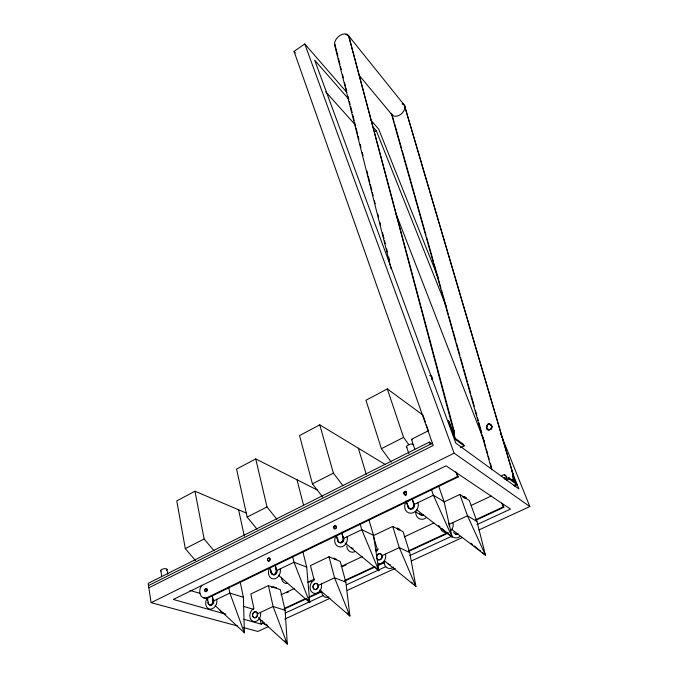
<?xml version="1.0" encoding="UTF-8"?>
<svg xmlns="http://www.w3.org/2000/svg" width="678" height="678" viewBox="0 0 678 678"><rect width="100%" height="100%" fill="white"/><g stroke="black" fill="none" stroke-linecap="round" stroke-linejoin="round"><path stroke-width="1.02" d="M403.673 493.381C406.893 486.473 407.868 498.906 403.673 493.381L404.427 493.813M148.846 587.775L433.217 445.497L294.032 51.392L304.761 43.96L346.882 92.496M374.654 131.846L376.324 130.786L373.553 127.617M246.216 513.034L194.984 491.219L176.78 500.906L185.289 548.595L195.544 560.613M317.762 490.27L255.733 458.904L236.563 469.1L247.156 517.085L257.072 529.247M385.451 464.625L319.753 424.843L299.54 435.598L312.431 483.829L322.635 496.999M425.309 421.911L422.877 415.012L387.308 388.901L365.967 400.257L381.4 448.7L391.231 462.082M185.289 548.595L204.12 539.002L194.984 491.219M247.156 517.085L267.013 506.966L255.733 458.904M312.431 483.829L333.398 473.151L319.753 424.843M381.4 448.7L403.579 437.403L409.088 445.031M414.817 449.167L411.47 439.327L428.471 430.708M431.928 443.895L429.335 442.098L148.168 583.36L151.109 602.666L237.495 625.972M148.507 585.563L432.411 443.226M460.523 447.692L464.125 445.912L463.574 444.446L455.379 438.42L449.014 421.191L448.302 420.657L455.218 439.386L464.125 445.912M151.109 602.666L454.15 453.184L529.832 506.568L478.888 529.959M201.756 585.284A8.077 6.06 -72.4 0 0 200.442 594.903A8.077 6.06 -72.4 0 0 207.349 597.471L457.531 476.481L458.235 476.948L208.29 597.75A8.06 6.051 -72.4 0 1 203.553 597.691M213.756 600.827L229.876 593.081L243.385 597.276L244.377 632.811L215.138 605.598M277.005 570.418L294.015 562.24L306.702 567.113L309.787 602.649L278.336 575.105M343.771 538.307L361.747 529.671L373.502 535.289L378.909 570.766L345.06 542.942M414.36 504.364L433.378 495.22L444.082 501.669L452.073 537.027L416.428 509.593M258.369 617.683L287.286 644.1L285.116 610.234L280.361 589.657L268.412 585.623L250.818 594.004L253.911 608.564A6.848 5.331 -75 0 0 249.987 617.327A6.848 5.331 -75 0 0 256.615 621.124A6.848 5.331 -75 0 0 260.538 612.361M319.77 589.996L349.924 616.022L345.831 582.139L340.203 561.401L328.991 556.774L310.499 565.579L314.211 580.258A6.941 5.678 -73.9 0 0 310.27 589.199A6.941 5.678 -73.9 0 0 317.44 592.928A6.941 5.678 -73.9 0 0 321.372 583.978M384.375 560.791L415.902 586.445L409.69 552.587L403.096 531.705L392.723 526.425L373.256 535.688L377.638 550.477A7.034 6.043 -71.8 0 0 376.197 551.4M443.997 502L459.845 494.457L469.295 500.449L476.939 521.475L485.499 555.257L451.616 529.315M271.658 587.673L273.429 586.843L276.607 587.919M462.667 496.999L464.032 496.347L466.549 497.949L465.184 498.601M503.779 477.863L506.695 476.473M504.864 479.397L508.678 477.592L515.314 482.473L512.966 476.566M398.689 530.094L399.986 529.484L397.215 528.069M506.415 480.295L509.22 478.965L516.416 484.236L513.644 485.541M281.006 594.809L294.379 588.521M307.761 582.233L314.448 579.097M341.195 566.52L362.213 556.646M375.587 550.366L378.451 549.019M404.249 536.891L433.861 522.975M471.117 505.466L491.177 496.042M286.641 592.784L288.557 591.886M309.643 581.978L311.566 581.08M342.229 566.681L346.068 564.876M514.517 486.134L517.246 484.855M257.615 613.726L273.098 606.505L285.116 610.234M318.287 585.419L334.576 577.817L345.831 582.139M382.138 555.621L399.291 547.621L409.69 552.587M449.421 524.23L467.506 515.788L476.939 521.475M284.09 608.522L306.151 598.293M309.032 596.962L321.508 591.174M344.534 580.504L374.273 566.715M378.112 564.935L384.833 561.816M408.817 550.697L448.15 532.459M475.753 519.662L503.245 506.915L503.83 507.305L475.414 520.475M284.87 608.768L305.956 598.996M308.837 597.665L321.296 591.894M345.263 580.783L374.976 567.02M377.858 565.681L384.562 562.571M408.529 551.468L447.836 533.255M244.038 619.328L261.208 624.158L264.089 622.828M285.184 613.09L323.533 595.394M346.551 584.767L385.867 566.63M409.834 555.562L452.023 536.095M476.956 524.586L510.517 509.093L446.056 465.82L173.314 599.445L225.85 614.217M268.386 626.599L257.818 631.455L243.588 627.616M284.726 619.099L329.906 598.36M347.204 590.411L395.266 568.35M411.605 560.85L462.549 537.459M504.22 474.888L504.949 475.049M404.512 494.643L405.639 495.169L404.885 494.737M206.959 597.827L208.349 602.937M211.883 595.606L213.307 600.81L212.35 595.75M207.349 597.471L208.29 597.75M189.967 590.385L200.018 593.386M243.249 606.285L253.309 609.285M269.768 567.461L271.353 572.63L270.666 569.622M274.971 565.105L276.59 570.376L275.412 565.266M333.762 558.197L336.754 559.426M336.059 535.4L337.856 540.637A3.348 2.788 -69.6 0 1 337.864 538.951M341.398 532.323L343.399 538.247L341.805 532.51M415.072 511.653L421.428 515.178A3.339 2.949 -65.5 0 0 423.725 515.195M405.936 500.94L408.148 506.822L406.622 502.101M407.631 500.61L408.385 501.042M411.758 498.288L414.021 504.279L412.131 498.5M405.283 494.72L406.037 495.152M404.046 492.143L405.097 492.262L404.342 491.821M403.825 492.525L404.58 492.957M403.698 492.948L404.452 493.381M404.698 491.592L405.452 492.025M411.47 439.327L412.216 439.836M391.113 268.768L334.644 45.197A8.594 5.458 -43.5 0 1 340.305 35.264A8.594 5.458 -43.5 0 1 348.899 36.671L453.353 430.166L454.065 430.7A10.941 9.56 -53.8 0 1 454.04 436.107M513.263 474.956L404.639 105.988L513.263 474.956A9.721 8.975 -53.6 0 1 512.839 481.465M470.947 543.12L472.558 544.468M474.176 545.815L480.643 551.206M482.261 552.553L485.499 555.257L467.506 515.788L459.845 494.457M438.48 525.509L440.081 526.865M441.683 528.221L452.073 537.027L433.378 495.22L431.377 489.372M411.368 582.063L412.877 583.529M414.394 584.987L415.902 586.445L399.291 547.621L392.723 526.425M375.222 567.088L378.909 570.766L361.747 529.671L359.984 523.586M325.669 91.793L355.103 124.65M347.187 612.954L349.924 616.022L334.576 577.817L328.991 556.774M294.032 51.392L295.422 52.96M348.619 99.064L314.677 60.206L455.802 443.098L518.873 488.94L511.382 470.1M371.052 120.345L378.655 129.091L438.496 278.514M306.388 598.657L309.787 602.649L294.015 562.24L292.549 556.197M204.12 539.002L214.078 550.841M359.823 76.114L392.215 115.048M334.644 45.197L335.305 45.994A8.585 5.458 -43.4 0 1 335.169 44.375M348.611 35.756L403.698 104.302M348.899 36.671L454.065 430.7M267.013 506.966L276.904 519.289M486.702 428.598C497.389 433.776 488.236 415.936 486.575 428.318M284.735 640.786L287.286 644.1L273.098 606.505L268.412 585.623M333.398 473.151L342.941 485.651M500.695 433.827L529.832 506.568M376.324 130.786L446.395 306.837M513.017 475.693L516.416 484.236M508.678 477.592L509.22 478.965M395.766 213.112L484.482 441.946M502.398 503.576L503.83 507.305M501.813 503.178L503.245 506.915M304.761 43.96L454.15 453.184M244.377 632.811L229.876 593.081L228.681 587.089M456.87 473.193L458.235 476.948M455.828 471.778L457.531 476.481M463.752 496.838L464.252 498.228M426.36 424.869L428.098 429.801M429.335 442.098L430.132 444.361M438.403 485.346L444.082 501.669M387.308 388.901L403.579 437.403M406.631 447.031L408.826 453.565M397.393 528.332L397.825 529.713M358.331 448.209L366.247 474.278M368.773 519.323L373.502 535.289M391.842 114.023L394.138 122.167M394.715 124.201L401.605 148.635M402.181 150.677L426.013 235.181M426.589 237.215L433.479 261.649M434.056 263.683L440.946 288.116M441.514 290.159L448.404 314.592M448.98 316.626L452.429 328.847M453.006 330.881L455.87 341.059M456.447 343.102L459.896 355.314M460.464 357.348L463.337 367.535M463.913 369.569L467.354 381.79M467.93 383.824L470.803 394.003M471.38 396.037L474.253 406.224M475.397 410.292L476.829 415.385M477.405 417.419L478.27 420.479M478.846 422.513L481.711 432.691M482.863 436.768L484.295 441.853M484.872 443.895L485.736 446.946M486.304 448.98L487.745 454.074M488.321 456.108L489.177 459.167M490.33 463.235L491.762 468.329M391.299 113.362L491.762 469.947M336.474 535.586L337.856 540.637M334.356 558.248L334.72 559.621M296.989 479.761L303.558 505.246M335.559 47.019L337.89 56.24M338.415 58.291L339.966 64.435M340.483 66.486L341.263 69.563M342.56 74.69L343.339 77.758M344.636 82.886L345.407 85.962M345.933 88.013L346.704 91.081M348 96.208L348.78 99.285M349.297 101.336L350.077 104.404M350.594 106.454L352.153 112.607M352.67 114.658L354.221 120.803M354.738 122.854L355.518 125.93M356.035 127.981L357.594 134.125M358.111 136.176L358.891 139.253M360.188 144.372L360.967 147.448M362.255 152.575L363.035 155.643M366.925 171.017L367.705 174.093M368.222 176.144L369.773 182.289M370.298 184.34L371.849 190.493M372.366 192.544L373.146 195.611M374.442 200.739L375.222 203.815M377.816 214.062L378.587 217.138M379.883 222.257L380.663 225.333M382.477 232.512L384.036 238.656M384.553 240.707L385.333 243.783M386.63 248.902L387.401 251.979M388.697 257.106L389.477 260.183M302.735 551.265L306.702 567.113M238.597 509.797L244.3 536.137M260.106 619.014L261.208 624.158M240.173 581.826L243.385 597.276M207.426 597.971L207.799 599.954M166.966 569.291L167.788 574.249M160.83 570.766L161.635 575.741M402.495 103.514A7.831 5.407 -42 0 1 402.469 112.836A7.831 5.407 -42 0 1 392.231 115.023M345.822 34.663A8.585 5.458 -43.4 0 1 349.517 40.273M430.081 375.188A3.339 2.805 -49.9 0 1 430.344 375.909M429.996 375.4A3.339 2.814 -49.9 0 1 431.784 379.646M453.353 430.166A10.95 9.568 -53.8 0 1 453.523 434.666M501.237 476.617A3.068 2.831 -53.6 0 1 505.517 475.337A3.068 2.831 -53.6 0 1 505.881 479.761M512.704 474.541A9.738 8.975 -53.6 0 1 512.28 481.058M402.088 103.878A7.831 5.407 -42 0 1 405.181 106.658M212.638 599.089A3.246 2.441 -73.2 0 1 213.239 603.649A3.246 2.441 -73.2 0 1 209.443 604.513M216.807 599.36A7.255 5.466 -73.2 0 1 210.366 609.158A7.255 5.466 -73.2 0 1 206.544 599.216M223.409 612.971A7.127 5.424 -73.7 0 1 220.113 610.2M212.748 599.454A3.246 2.441 -73.2 0 1 211.612 604.725A3.246 2.441 -73.2 0 1 208.316 602.123M212.841 600.674A3.246 2.449 -73.2 0 1 210.824 604.751A3.246 2.449 -73.2 0 1 207.883 602.801M413.47 503.042A3.407 2.983 -64.9 0 1 412.817 508.585A3.407 2.983 -64.9 0 1 408.41 506.322M417.953 502.635A7.619 6.661 -64.9 0 1 411.054 513.229A7.619 6.661 -64.9 0 1 405.342 503.186M426.301 517.636A7.475 6.594 -65.4 0 1 418.792 518.441A7.475 6.594 -65.4 0 1 415.885 511.254M423.487 514.941A3.339 2.949 -65.4 0 1 419.64 513.314M413.19 502.906A3.407 2.983 -64.8 0 1 412.334 508.449A3.407 2.983 -64.8 0 1 408.029 505.983M413.648 504.068A3.407 2.983 -64.8 0 1 411.58 508.432A3.407 2.983 -64.8 0 1 407.775 506.61M328.923 596.987A6.822 5.627 -74.6 0 1 321.601 591.547M313.948 584.707A3.102 2.534 -73.9 0 1 318.219 585.182A3.102 2.534 -73.9 0 1 315.626 589.64A3.102 2.534 -73.9 0 1 313.541 585.394M342.992 536.984A3.348 2.788 -69.6 0 1 343.119 541.578A3.348 2.788 -69.6 0 1 339.076 542.273M347.17 536.679A7.483 6.238 -69.6 0 1 340.432 546.985A7.483 6.238 -69.6 0 1 335.415 536.968M354.958 551.663A7.339 6.178 -70.2 0 1 346.789 546.078M353.187 548.214A3.28 2.763 -70.2 0 1 352.458 548.231M351.763 548.019A3.28 2.763 -70.2 0 1 351.162 547.612M342.661 536.883A3.348 2.788 -69.6 0 1 342.348 541.815A3.348 2.788 -69.6 0 1 338.136 541.391M342.983 538.061A3.348 2.788 -69.6 0 1 340.932 542.324A3.348 2.788 -69.6 0 1 337.441 540.459M406.927 447.344A3.458 1.526 -18 0 1 409.156 444.488A3.458 1.526 -18 0 1 413.19 445.082M161.067 571.037A3.161 1.229 -11.7 0 1 162.135 569.308A3.161 1.229 -11.7 0 1 166.118 568.766A3.161 1.229 -11.7 0 1 166.424 570.308M267.437 625.023A6.729 5.297 -75.5 0 1 262.267 620.811M255.275 611.836A3.059 2.381 -75 0 1 257.682 614.234A3.059 2.381 -75 0 1 255.64 617.734A3.059 2.381 -75 0 1 252.886 615.929M252.902 614.378A3.059 2.381 -75 0 1 253.157 613.624M253.547 612.954A3.059 2.381 -75 0 1 254.648 612.022M275.76 568.673A3.297 2.61 -72 0 1 276.039 573.944A3.297 2.61 -72 0 1 271.819 572.91M280.217 568.867A7.365 5.831 -72 0 1 273.641 578.919A7.365 5.831 -72 0 1 269.251 568.927M287.379 583.402A7.229 5.788 -72.6 0 1 281.446 577.258M275.412 568.562A3.297 2.61 -72 0 1 275.946 569.011M276.353 569.63A3.297 2.61 -72 0 1 274.556 574.546A3.297 2.61 -72 0 1 271.293 571.808M276.149 570.215A3.297 2.61 -72 0 1 274.115 574.385A3.297 2.61 -72 0 1 270.912 572.469M385.384 554.112A7.034 6.043 -71.8 0 1 384.104 561.028A7.034 6.043 -71.8 0 1 378.239 563.757M393.537 567.028A6.916 5.983 -72.5 0 1 387.46 567.969A6.916 5.983 -72.5 0 1 384.146 562.562M376.841 556.477A3.144 2.704 -71.8 0 1 380.782 553.968A3.144 2.704 -71.8 0 1 381.561 558.714A3.144 2.704 -71.8 0 1 377.214 558.765M390.342 564.647A3.093 2.678 -72.5 0 1 387.918 563.494M376.502 556.189A3.153 2.704 -71.8 0 1 380.722 553.977A3.153 2.704 -71.8 0 1 380.765 559.045A3.153 2.704 -71.8 0 1 376.519 557.782M452.845 522.636A7.153 6.441 -67 0 1 450.412 531.01M445.488 532.544A7.153 6.441 -67 0 1 440.505 528.391M460.116 536.4A7.026 6.373 -67.8 0 1 451.099 535.332M448.556 522.967A3.195 2.881 -67 0 1 449.319 526.645M458.057 533.4A3.144 2.848 -67.8 0 1 453.675 532.238M457.167 534.417A3.136 2.848 -67.9 0 1 455.701 534.179M448.311 522.857A3.204 2.881 -67 0 1 449.192 525.781M336.525 526.967C333.33 533.688 332.754 521.45 336.525 526.967M491.957 426.632C485.448 438.276 484.778 416.639 491.957 426.632M489.448 429.75A2.966 2.644 -48.3 0 0 491.414 425.072A2.966 2.644 -48.3 0 0 486.609 426.123A2.966 2.644 -48.3 0 0 489.448 429.75M206.561 591.377A1.619 1.212 -72.4 0 0 206.646 588.657A1.619 1.212 -72.4 0 0 204.731 590.309A1.619 1.212 -72.4 0 0 206.561 591.377M269.463 560.782A1.636 1.297 -71 0 0 269.471 558.028A1.636 1.297 -71 0 0 267.471 559.74A1.636 1.297 -71 0 0 269.463 560.782M206.502 591.25A1.449 1.093 -72.4 0 0 206.587 588.801A1.449 1.093 -72.4 0 0 204.849 590.292A1.449 1.093 -72.4 0 0 206.502 591.25M405.63 494.431A1.526 1.331 -63.4 0 0 406.088 491.864A1.526 1.331 -63.4 0 0 403.842 492.965A1.526 1.331 -63.4 0 0 405.63 494.431M316.668 588.945A3.102 2.542 -73.9 0 0 316.753 583.656A3.102 2.542 -73.9 0 0 312.829 586.707A3.102 2.542 -73.9 0 0 316.668 588.945M335.779 528.357A1.5 1.246 -68.4 0 0 335.712 525.848A1.5 1.246 -68.4 0 0 333.822 527.45A1.5 1.246 -68.4 0 0 335.779 528.357M255.945 617.209A3.059 2.39 -74.9 0 0 256.165 611.997A3.059 2.39 -74.9 0 0 252.402 614.938A3.059 2.39 -74.9 0 0 255.945 617.209M269.395 560.655A1.475 1.161 -71 0 0 269.403 558.172A1.475 1.161 -71 0 0 267.598 559.723A1.475 1.161 -71 0 0 269.395 560.655"/></g></svg>
